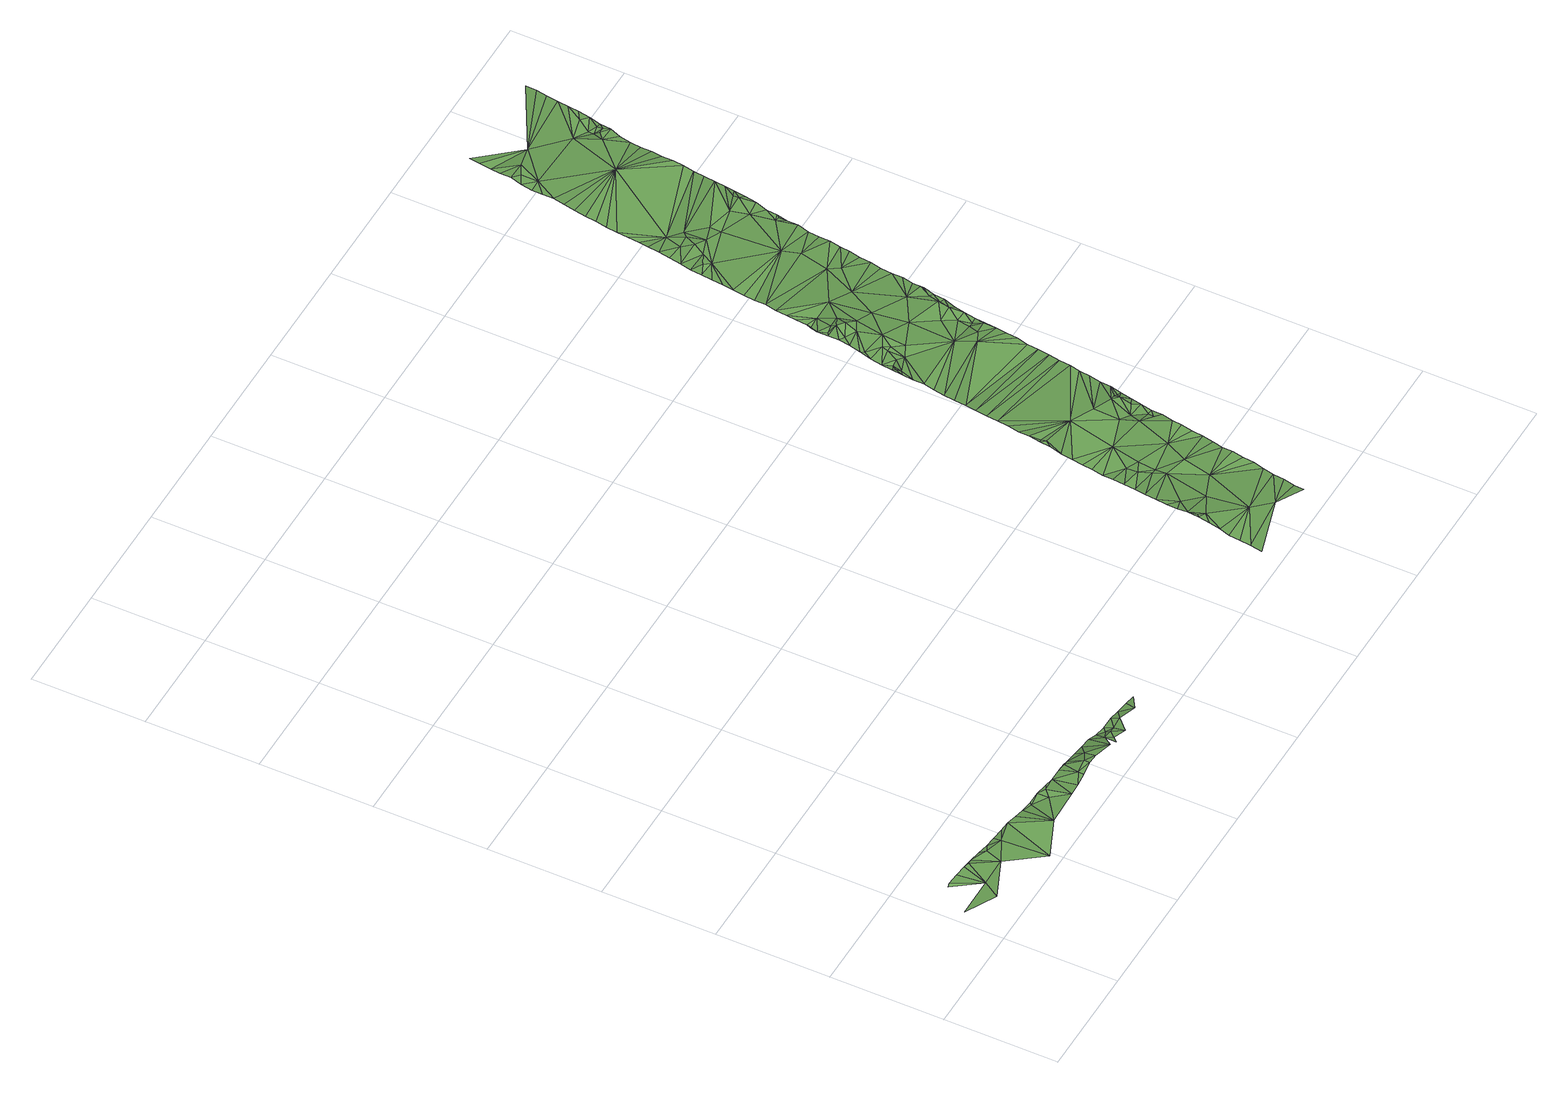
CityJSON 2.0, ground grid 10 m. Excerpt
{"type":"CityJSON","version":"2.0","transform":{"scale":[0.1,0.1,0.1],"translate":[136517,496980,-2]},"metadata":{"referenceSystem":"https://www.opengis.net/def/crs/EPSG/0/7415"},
"CityObjects":{
"plantcover1":{"type":"PlantCover","attributes":{"3df_class":"Forest","bgt_fysiekvoorkomen":"loofbos","bgt_status":"bestaand","identificatienamespace":"NL.IMGeo","begroeidterreindeeloptalud":"false","relatievehoogteligging":0,"aantal_punten":0},"geometry":[{"type":"MultiSurface","lod":"1","boundaries":[[[0,1,2]],[[1,3,4]],[[1,5,3]],[[1,0,6]],[[1,7,5]],[[8,7,1]],[[8,1,6]],[[9,7,8]],[[9,8,6]],[[9,6,10]],[[9,10,11]],[[6,12,10]],[[10,13,11]],[[14,12,6]],[[10,12,13]],[[15,13,12]],[[16,12,14]],[[12,17,15]],[[16,17,12]],[[18,16,14]],[[19,16,18]],[[19,18,20]],[[18,21,20]],[[21,18,22]],[[23,20,21]],[[22,18,24]],[[23,21,25]],[[22,25,21]],[[26,25,22]],[[26,22,24]],[[27,25,26]],[[28,26,24]],[[27,26,28]],[[28,24,29]],[[28,29,30]],[[31,30,29]],[[32,28,30]],[[30,31,33]],[[32,30,34]],[[30,33,35]],[[30,35,34]],[[32,34,36]],[[34,35,36]],[[33,37,35]],[[35,38,36]],[[35,37,38]],[[36,38,39]],[[37,40,38]],[[38,41,39]],[[38,40,41]],[[42,41,40]],[[43,42,40]],[[44,43,45]],[[46,42,43]],[[47,43,44]],[[43,48,46]],[[47,48,43]],[[47,44,49]],[[48,50,46]],[[47,51,48]],[[49,51,47]],[[51,50,48]],[[51,49,52]],[[51,53,50]],[[52,53,51]],[[52,54,53]],[[55,54,52]],[[54,55,56]],[[55,57,56]],[[58,59,60]],[[61,59,62]],[[63,64,65]],[[60,66,58]],[[64,67,65]],[[66,60,63]],[[67,68,69]],[[67,64,68]],[[68,64,69]],[[63,60,64]],[[70,71,69]],[[60,59,61]],[[72,69,64]],[[73,71,70]],[[73,70,74]],[[72,70,69]],[[60,72,64]],[[75,74,70]],[[74,75,76]],[[77,76,78]],[[70,72,75]],[[79,80,77]],[[72,60,81]],[[80,82,83]],[[78,76,75]],[[79,77,78]],[[83,82,84]],[[61,85,60]],[[82,80,79]],[[81,75,72]],[[61,86,87]],[[88,79,78]],[[89,84,90]],[[81,60,91]],[[78,75,88]],[[79,92,82]],[[61,87,93]],[[88,92,79]],[[84,82,90]],[[90,94,89]],[[60,85,91]],[[93,85,61]],[[95,94,90]],[[96,88,75]],[[75,81,96]],[[92,90,82]],[[97,98,99]],[[97,99,100]],[[100,99,101]],[[102,92,88]],[[101,103,100]],[[98,95,104]],[[105,81,91]],[[102,88,96]],[[90,92,102]],[[99,98,104]],[[105,106,81]],[[95,90,104]],[[107,96,81]],[[81,106,108]],[[99,104,101]],[[104,103,101]],[[81,108,107]],[[104,109,103]],[[109,104,110]],[[111,110,104]],[[112,102,96]],[[107,113,96]],[[102,114,90]],[[96,113,112]],[[115,104,90]],[[90,114,115]],[[116,102,112]],[[116,117,102]],[[118,114,102]],[[117,118,102]],[[115,119,104]],[[114,120,115]],[[111,121,122]],[[123,111,104]],[[124,114,118]],[[114,125,120]],[[119,115,126]],[[126,115,120]],[[124,127,114]],[[128,129,122]],[[114,127,125]],[[129,130,131]],[[132,133,134]],[[124,135,127]],[[136,104,119]],[[120,125,137]],[[127,135,125]],[[138,131,139]],[[134,133,140]],[[141,126,120]],[[142,143,132]],[[120,137,144]],[[144,141,120]],[[140,145,134]],[[125,135,137]],[[146,138,139]],[[133,147,140]],[[143,133,132]],[[148,149,146]],[[147,145,140]],[[126,141,150]],[[126,151,119]],[[152,145,147]],[[144,137,153]],[[142,149,148]],[[141,144,153]],[[154,147,133]],[[150,141,155]],[[152,147,154]],[[126,150,156]],[[143,154,133]],[[157,141,153]],[[157,155,141]],[[123,121,111]],[[150,155,156]],[[158,159,152]],[[160,152,154]],[[161,162,159]],[[119,151,163]],[[136,123,104]],[[126,156,151]],[[155,157,156]],[[158,161,159]],[[160,158,152]],[[143,142,148]],[[143,160,154]],[[163,136,119]],[[128,122,121]],[[164,160,143]],[[128,130,129]],[[161,165,162]],[[166,167,168]],[[164,158,160]],[[168,162,165]],[[169,164,143]],[[158,170,161]],[[146,139,148]],[[131,171,139]],[[130,171,131]],[[165,166,168]],[[158,164,170]],[[165,161,170]],[[172,167,166]],[[173,167,172]],[[164,169,170]],[[143,148,169]],[[173,174,175]],[[173,172,174]],[[172,166,176]],[[177,175,174]],[[165,176,166]],[[172,177,174]],[[178,179,175]],[[175,180,178]],[[177,180,175]],[[170,181,165]],[[177,172,182]],[[180,179,178]],[[183,170,169]],[[172,176,182]],[[181,176,165]],[[180,184,179]],[[182,180,177]],[[148,183,169]],[[181,182,176]],[[185,184,180]],[[181,170,186]],[[183,186,170]],[[139,187,148]],[[188,185,180]],[[182,188,180]],[[188,182,181]],[[185,188,189]],[[190,139,171]],[[191,183,148]],[[186,188,181]],[[190,192,139]],[[187,193,148]],[[194,187,139]],[[192,194,139]],[[195,191,148]],[[148,193,195]],[[194,196,187]],[[187,196,193]],[[183,197,186]],[[198,183,191]],[[186,199,188]],[[189,200,201]],[[194,202,196]],[[203,193,196]],[[203,195,193]],[[204,191,195]],[[202,205,196]],[[200,189,188]],[[196,205,203]],[[183,198,197]],[[206,207,208]],[[195,203,209]],[[198,191,204]],[[186,197,199]],[[210,211,201]],[[203,205,209]],[[209,204,195]],[[207,212,208]],[[213,211,210]],[[214,212,207]],[[210,206,213]],[[215,204,209]],[[216,217,214]],[[218,198,204]],[[188,199,200]],[[219,204,215]],[[207,216,214]],[[219,218,204]],[[198,220,197]],[[198,218,220]],[[216,221,217]],[[221,222,217]],[[223,218,219]],[[223,220,218]],[[207,206,210]],[[197,220,224]],[[207,221,216]],[[225,201,200]],[[199,197,226]],[[227,228,222]],[[223,229,220]],[[197,224,230]],[[220,229,224]],[[225,210,201]],[[231,228,227]],[[221,232,222]],[[233,197,230]],[[234,200,199]],[[227,222,232]],[[224,229,230]],[[207,235,221]],[[226,197,233]],[[231,236,237]],[[226,238,199]],[[239,234,199]],[[227,236,231]],[[236,240,237]],[[239,199,238]],[[235,232,221]],[[232,241,227]],[[242,240,236]],[[241,236,227]],[[207,243,235]],[[244,242,236]],[[235,241,232]],[[210,243,207]],[[200,234,245]],[[236,241,246]],[[246,241,235]],[[239,247,234]],[[234,247,248]],[[200,249,225]],[[250,246,235]],[[245,234,248]],[[243,250,235]],[[245,249,200]],[[251,210,225]],[[225,249,252]],[[253,243,210]],[[251,225,252]],[[244,236,254]],[[254,255,244]],[[256,250,243]],[[210,251,257]],[[254,258,255]],[[210,257,259]],[[259,253,210]],[[246,260,236]],[[254,261,258]],[[262,263,264]],[[253,256,243]],[[265,246,250]],[[266,261,254]],[[262,267,263]],[[268,266,254]],[[267,262,269]],[[264,268,254]],[[257,270,259]],[[269,262,271]],[[269,271,272]],[[273,259,270]],[[265,250,256]],[[274,259,273]],[[253,259,275]],[[274,273,270]],[[264,254,262]],[[259,274,275]],[[276,256,253]],[[277,271,262]],[[271,277,272]],[[277,278,272]],[[279,253,275]],[[280,278,277]],[[279,276,253]],[[276,281,256]],[[254,236,282]],[[283,246,265]],[[246,283,260]],[[281,284,256]],[[282,236,260]],[[276,279,285]],[[262,286,277]],[[276,287,281]],[[287,276,285]],[[286,288,280]],[[280,277,286]],[[256,284,265]],[[286,289,288]],[[287,284,281]],[[290,262,254]],[[290,286,262]],[[291,254,282]],[[254,291,292]],[[254,292,293]],[[294,254,293]],[[290,254,295]],[[295,254,296]],[[254,294,296]],[[295,297,290]],[[298,286,290]],[[297,299,290]],[[300,295,296]],[[297,295,301]],[[295,302,301]],[[295,300,302]],[[299,303,290]],[[304,297,301]],[[305,299,297]],[[304,301,302]],[[305,297,304]],[[306,305,304]],[[306,304,302]],[[290,303,307]],[[305,308,299]],[[286,298,309]],[[308,303,299]],[[306,308,305]],[[309,310,286]],[[307,298,290]],[[303,308,311]],[[310,312,286]],[[311,307,303]]]}]}
},
"vertices":[
[29,21,15],[39,36,14],[4,36,13],[26,61,13],[24,61,11],[36,60,14],[64,36,15],[45,58,16],[49,56,17],[55,57,15],[69,51,15],[65,56,14],[84,46,16],[75,54,14],[89,6,13],[85,53,14],[104,51,15],[95,52,14],[124,21,14],[114,49,14],[124,48,12],[134,46,10],[144,36,14],[134,47,12],[154,21,16],[144,46,14],[149,41,16],[154,44,15],[163,43,14],[164,21,17],[174,26,20],[174,21,20],[173,42,16],[184,21,24],[179,41,17],[184,26,24],[183,40,17],[194,21,23],[194,31,21],[193,39,17],[209,16,24],[203,38,16],[213,37,16],[219,26,18],[224,21,16],[219,16,18],[222,35,14],[229,26,16],[229,31,13],[234,16,17],[232,34,13],[234,26,15],[244,26,17],[242,33,15],[252,32,14],[259,21,17],[262,30,15],[272,29,14],[462,35,14],[461,25,14],[498,46,13],[513,31,12],[460,15,13],[465,54,15],[473,71,17],[466,64,16],[463,45,14],[467,74,17],[468,76,18],[468,84,17],[478,96,14],[470,94,14],[493,81,13],[471,104,13],[472,114,13],[503,121,11],[473,124,13],[475,134,12],[498,131,11],[493,141,12],[476,144,12],[518,91,10],[493,151,11],[477,154,12],[478,164,11],[542,48,9],[538,19,10],[539,28,9],[503,131,10],[480,174,11],[508,171,12],[544,58,9],[503,146,12],[541,38,9],[481,183,11],[482,193,11],[523,116,11],[485,213,13],[483,203,12],[489,219,13],[486,223,13],[489,224,12],[533,136,10],[487,233,14],[519,214,11],[546,67,10],[547,77,10],[550,97,9],[549,87,10],[488,243,13],[490,253,13],[491,263,13],[554,116,9],[552,106,9],[543,166,12],[538,181,11],[555,126,9],[557,136,9],[558,145,9],[539,204,11],[548,176,9],[575,253,9],[492,273,13],[574,243,9],[560,155,9],[558,166,6],[553,196,13],[558,161,6],[577,263,9],[493,283,13],[578,273,9],[495,293,12],[501,342,12],[504,354,13],[502,352,12],[562,165,7],[572,234,9],[563,175,8],[496,303,12],[564,319,9],[504,359,13],[558,191,13],[500,332,13],[519,359,13],[558,181,10],[504,362,11],[497,313,12],[509,364,10],[554,334,11],[498,322,13],[558,196,12],[569,214,9],[505,372,11],[565,184,8],[514,364,12],[563,196,9],[568,204,10],[566,194,9],[519,379,15],[506,382,12],[519,374,13],[509,389,13],[507,392,14],[571,224,9],[524,374,13],[524,404,16],[514,409,16],[510,412,15],[509,402,15],[529,364,15],[529,384,17],[579,283,9],[519,419,20],[511,422,14],[514,424,14],[512,432,13],[524,414,21],[519,424,17],[514,439,12],[514,442,14],[524,439,14],[534,409,16],[529,424,17],[554,374,13],[515,452,14],[516,461,14],[549,404,14],[574,324,8],[544,439,14],[517,471,14],[581,293,10],[569,354,11],[582,303,10],[579,334,5],[584,313,9],[579,344,7],[584,324,9],[579,389,12],[584,364,14],[564,429,12],[579,459,10],[519,481,14],[585,323,9],[584,334,4],[584,354,12],[587,333,7],[522,511,13],[539,539,14],[524,521,12],[588,343,8],[579,499,11],[520,491,13],[525,531,12],[521,501,13],[526,541,12],[589,352,9],[534,544,15],[527,551,12],[588,364,10],[591,362,11],[588,374,12],[544,549,15],[529,561,12],[592,372,11],[593,384,13],[584,484,11],[598,412,10],[544,569,14],[530,571,13],[594,382,12],[595,392,11],[531,581,14],[549,559,17],[597,402,11],[584,449,11],[559,554,15],[549,584,13],[532,591,14],[599,422,10],[601,432,10],[534,600,13],[554,569,16],[535,610,13],[574,549,13],[536,620,13],[605,461,10],[559,574,14],[602,442,10],[604,452,10],[607,471,10],[574,559,13],[609,491,9],[608,481,9],[603,539,11],[598,654,11],[537,630,13],[598,554,12],[611,501,10],[539,640,13],[608,519,9],[625,600,10],[540,650,13],[554,699,16],[545,690,14],[544,680,15],[622,580,11],[541,660,14],[546,700,13],[542,670,15],[547,710,14],[612,511,9],[554,714,16],[549,720,15],[613,519,8],[614,521,9],[615,531,9],[613,554,14],[564,719,16],[550,730,14],[617,541,11],[551,739,14],[613,559,13],[627,610,10],[624,590,10],[621,570,11],[618,551,12],[584,724,13],[619,561,12],[552,749,14],[554,759,13],[613,699,11],[628,620,10],[629,630,9],[631,640,8],[632,650,7],[623,679,10],[634,660,6],[628,689,7],[644,729,10],[628,694,7],[635,670,7],[628,684,11],[637,679,9],[633,704,11],[633,684,11],[633,689,10],[638,689,9],[642,719,11],[640,699,10],[645,739,10],[647,749,10],[641,709,11],[648,759,9]
]}
